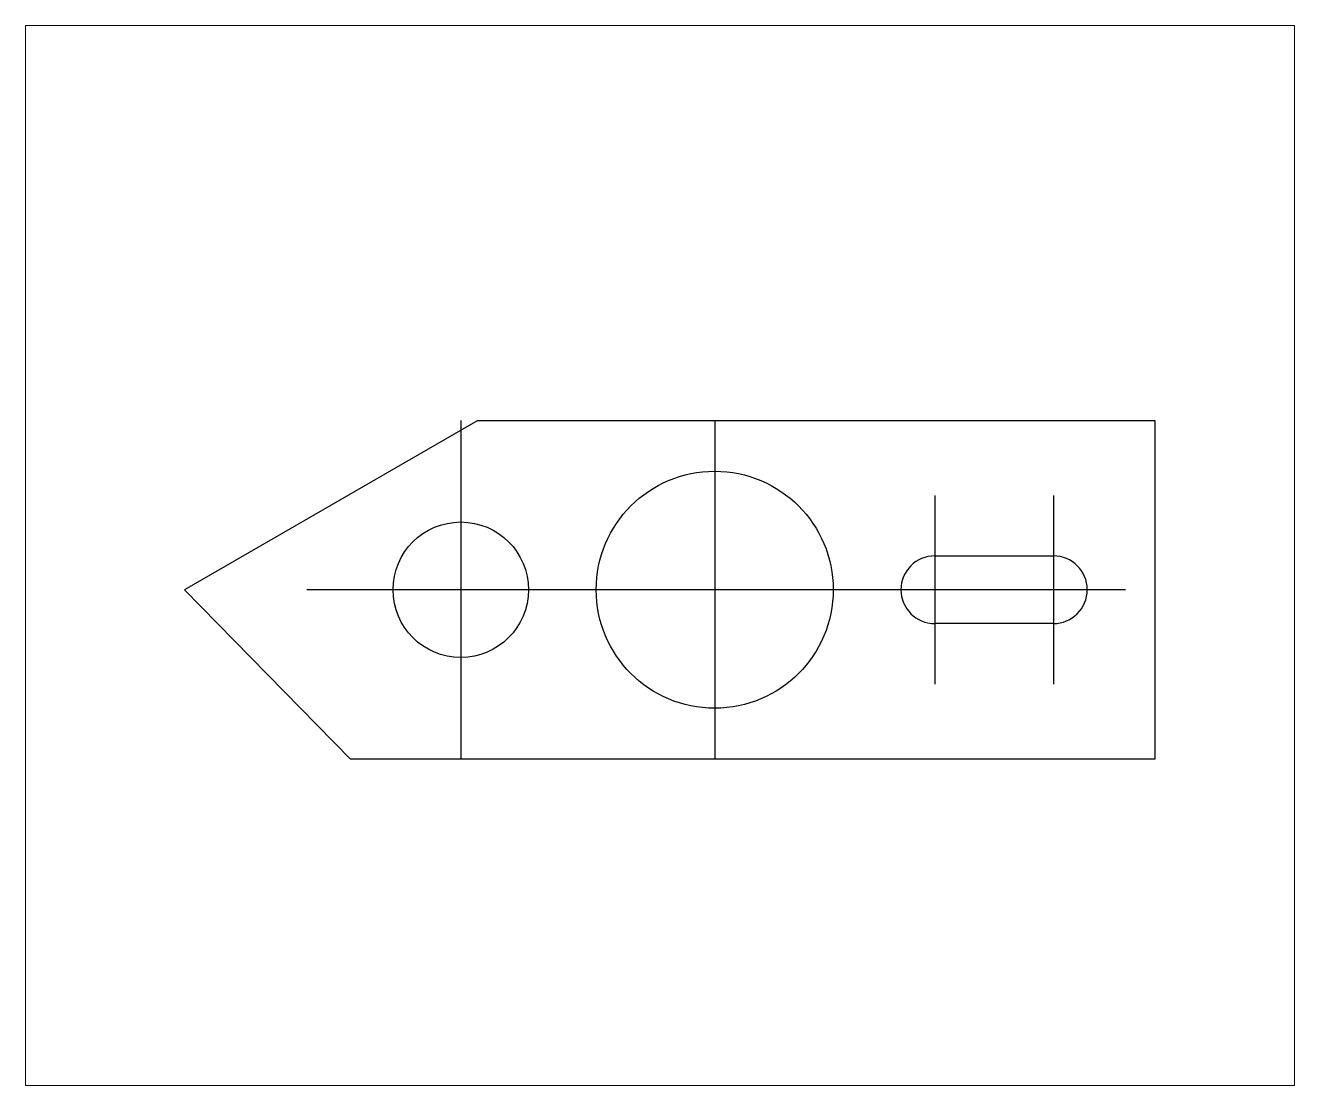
# Paper-space layout 'NO-DIM' of a CAD drawing. Header units: inches. Extents: x 0.13 to 9.5, y 0.1 to 7.93.
# The model-space entities are those that its viewports show. They can reach past a viewport. Long polylines and large blocks are cut down to what shows.
import ezdxf

# ---------------------------------------------------------------- set-up
doc = ezdxf.new("R2010")
doc.units = ezdxf.units.IN
doc.header["$MEASUREMENT"] = 0
doc.linetypes.add('CENTER', pattern=[2, 1.25, -0.25, 0.25, -0.25])
for name, color, linetype in [('BRACKET', 5, 'Continuous'), ('CENTER', 2, 'CENTER'), ('HOLES', 1, 'Continuous')]:
    doc.layers.add(name, color=color, linetype=linetype)
doc.layers.add('View Port', color=7, linetype='Continuous', plot=False)

msp = doc.modelspace()

# ---------------------------------------------------------------- linework, layer by layer
at = {"layer": 'BRACKET'}
for p, q in [((127.84, 48.02), (41.23, -1.98)), ((127.84, 48.02), (327.84, 48.02)), ((327.84, 48.02), (327.84, -51.98)), ((41.23, -1.98), (90.33, -51.98)), ((327.84, -51.98), (90.33, -51.98))]:
    msp.add_line(p, q, dxfattribs=at)
at = {"layer": 'CENTER'}
for p, q in [((122.84, 48.02), (122.84, -51.98)), ((197.84, 48.02), (197.84, -51.98)), ((262.84, 25.86), (262.84, -29.82)), ((297.84, 25.86), (297.84, -29.82)), ((319.15, -1.98), (77.36, -1.98))]:
    msp.add_line(p, q, dxfattribs=at)
at = {"layer": 'HOLES'}
for p, q in [((262.84, 8.02), (297.84, 8.02)), ((297.84, -11.98), (262.84, -11.98))]:
    msp.add_line(p, q, dxfattribs=at)
for centre, radius in [((197.84, -1.98), 35), ((122.84, -1.98), 20)]:
    msp.add_circle(centre, radius, dxfattribs=at)
for centre, start, end in [((262.84, -1.98), 90, 270), ((297.84, -1.98), 270, 90)]:
    msp.add_arc(centre, 10, start, end, dxfattribs=at)

psp = doc.layouts.new('NO-DIM')

# ---------------------------------------------------------------- viewports
at = {"layer": 'View Port'}
psp.add_viewport(center=(4.8113, 4.0124), size=(9.3703, 7.825685), view_center_point=(181.6816, 8.1266), view_height=313.027395, dxfattribs=at)

doc.saveas('drawing.dxf')
